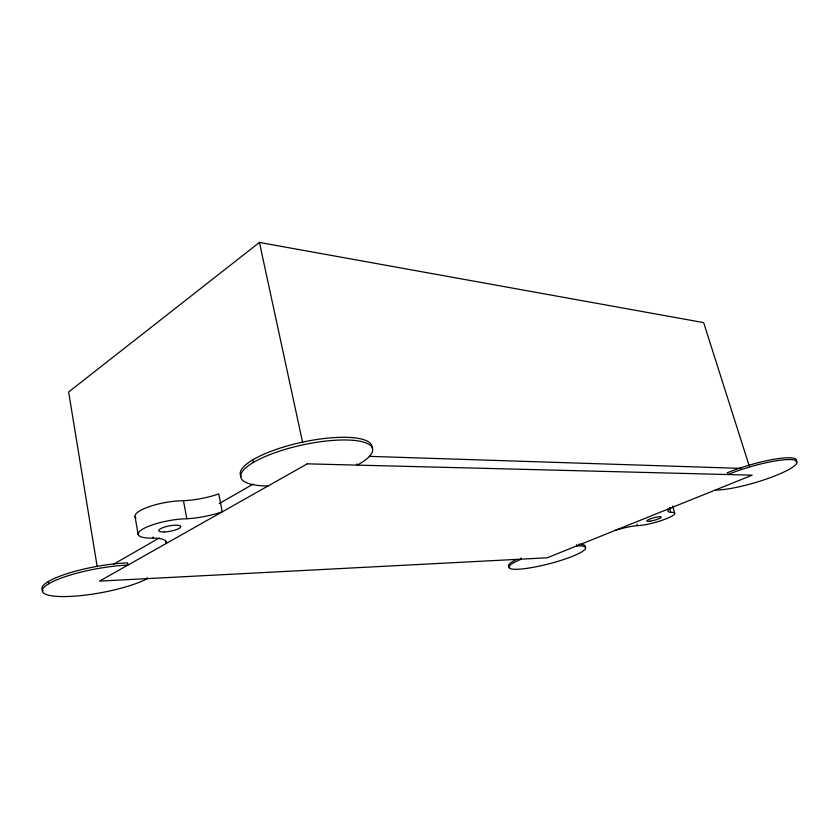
<?xml version="1.0" encoding="UTF-8"?>
<svg xmlns="http://www.w3.org/2000/svg" width="839" height="839" viewBox="0 0 839 839"><rect width="100%" height="100%" fill="white"/><g stroke="black" fill="none" stroke-linecap="round" stroke-linejoin="round"><path stroke-width="1.26" d="M749.311 466.18L703.648 322.616L259.44 242.44L68.641 391.981L97.167 566.535M113.936 563.986L159.295 537.967M219.231 503.578L253.242 484.072M369.307 456.343L740.952 468.382M672.574 506.043L674.734 513.3M669.491 507.71L670.854 512.293A21.447 3.639 -15.4 0 1 666.334 518.722A21.447 3.639 -15.4 0 1 637.525 525.634A23.817 3.964 -15.1 0 0 615.469 530.279M637.095 524.134L637.525 525.634M576.414 544.721L576.739 545.895A39.632 6.481 -14.5 0 1 572.345 556.351A39.632 6.481 -14.5 0 1 518.533 569.22A39.632 6.481 -14.5 0 1 521.386 559.131L521.071 557.945M356.974 463.883L357.257 465.11A67.414 18.542 -12.2 0 0 347.891 440.024A67.414 18.542 -12.2 0 0 254.154 461.974A67.414 18.542 -12.2 0 0 267.956 486.022M259.44 242.44L302.701 442.782M252.77 459.814L253.305 462.467M186.814 518.764A37.734 9.628 -11 0 0 222.241 511.832L218.759 493.909A37.577 10.11 -10.8 0 1 183.468 500.726L186.814 518.764A32.008 7.782 -10.7 0 0 142.945 528.969A32.008 7.782 -10.7 0 0 153.296 538.103A35.699 8.285 -10.4 0 1 166.007 543.578L165.566 541.134M153.097 537.002L153.296 538.103M147.098 577.442L147.307 578.616A57.409 12.165 -10.4 0 1 69.742 596.424A57.409 12.165 -10.4 0 1 50.35 582.832A57.409 12.165 -10.4 0 1 127.958 565.067L127.58 562.843A57.377 12.249 -10.3 0 0 65.568 574.17A57.377 12.249 -10.3 0 0 43.229 590.813M135.016 516.425L138.131 534.359M48.379 581.521L48.714 583.755M135.96 517.957A31.872 8.17 -10.5 0 1 148.073 507.071A31.872 8.17 -10.5 0 1 183.468 500.726M670.854 512.293A25.17 4.321 -15.7 0 1 671.2 507.815M715.216 490.07A46.46 8.285 -16.3 0 0 777.092 475.031A46.46 8.285 -16.3 0 0 789.709 459.531A46.46 8.285 -16.3 0 0 727.853 474.549L727.298 472.777A46.439 8.338 -16.3 0 1 776.044 458.943A46.439 8.338 -16.3 0 1 795.991 461.964M578.438 544.28A39.622 6.523 -14.5 0 1 585.087 547.091M509.871 567.112A39.622 6.523 -14.5 0 1 516.163 559.686M241.139 476.594A67.372 18.657 -12.2 0 1 301.495 442.352A67.372 18.657 -12.2 0 1 372.076 447.974M307.252 463.841L99.547 581.112L547.248 557.788L752.174 475.168L307.252 463.841M164.339 531.947A11.201 2.716 -10.7 0 0 180.773 526.588A11.201 2.716 -10.7 0 0 164.161 527.186A11.201 2.716 -10.7 0 0 164.339 531.947M650.068 521.176A7.509 1.269 -15.4 0 0 661.247 517.17A7.509 1.269 -15.4 0 0 650.718 518.733A7.509 1.269 -15.4 0 0 650.068 521.176"/></g></svg>
